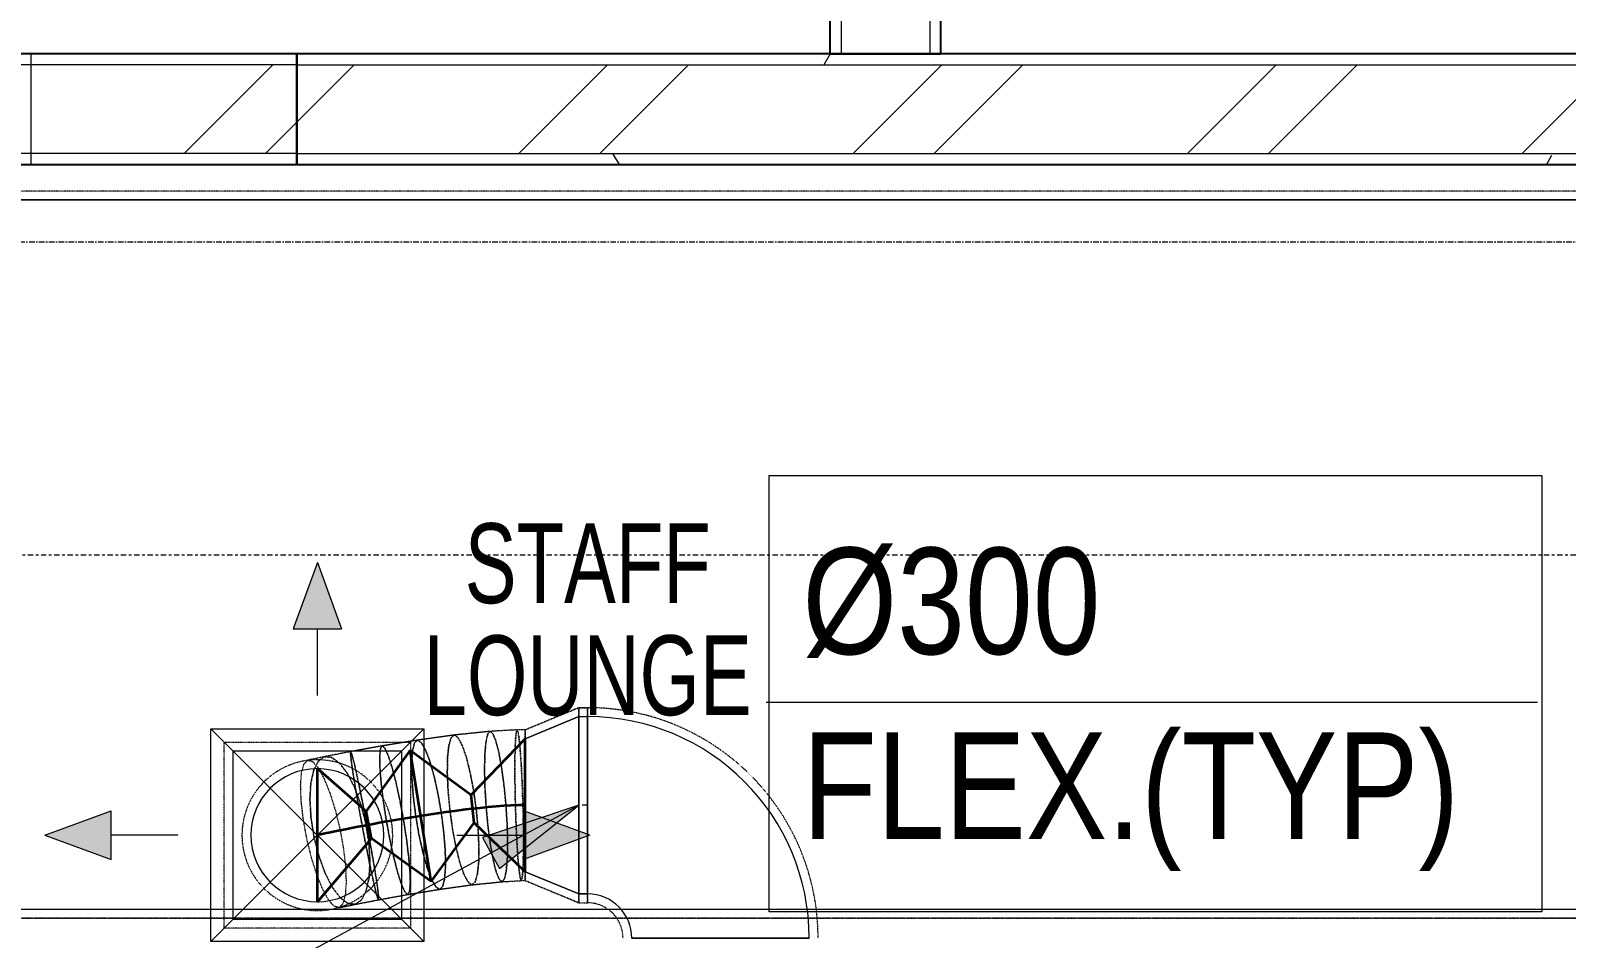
# Model space of a CAD drawing. Header units: inches. Extents: x -83664 to 20107, y -47222 to 19398.
# Drawn here: x -8350 to -4886, y -20335 to -18288 of the extents above; entities that cross this region are included whole.
import ezdxf

# ---------------------------------------------------------------- set-up
doc = ezdxf.new("R2010")
doc.units = ezdxf.units.IN
doc.header["$MEASUREMENT"] = 0
for name, pattern in [('Center', [29.999999, 12, -6, 6, -6]), ('Grid Line', [22.225, 12.7, -3.175, 3.175, -3.175]), ('Hidden 0_50', [1.0584, 0.5292, -0.5292])]:
    doc.linetypes.add(name, pattern=pattern)
for name, color, linetype, lineweight, true_color in [('A-DETL', 7, 'Continuous', 18, 0x00a600), ('FF ROOM TAG_dwg', 7, 'Continuous', 9, 0x767676), ('M-HVAC-DUCT', 7, 'Continuous', 9, 0xffe97f), ('M-HVAC-DUCT-PATT', 7, 'Continuous', 35, 0x007f00)]:
    doc.layers.add(name, color=color, linetype=linetype, lineweight=lineweight, true_color=true_color)
for name, color, linetype, lineweight in [('A-DETL-GENF', 7, 'Continuous', 9), ('A-WALL', 7, 'Continuous', 9), ('A-WALL-PATT', 7, 'Continuous', 25), ('G-ANNO-TEXT', 7, 'Continuous', 9), ('M-HVAC-CDFF', 7, 'Continuous', 9), ('M-HVAC-DUCT-CNTR', 7, 'Center', 9), ('M-HVAC-DUCT-IDEN', 7, 'Continuous', 18), ('ROOM TAG', 7, 'Continuous', 9), ('S-GRID', 7, 'Continuous', 9)]:
    doc.layers.add(name, color=color, linetype=linetype, lineweight=lineweight)
doc.styles.add('Arial Narrow_20', font='ARIALN.TTF', dxfattribs={"width": 0.85, "height": 4572})
doc.styles.add('Arial Narrow_21', font='ARIALN.TTF', dxfattribs={"height": 240})
pattern_1 = [(0, (0, 0), (1219.2, 304.8), [50.292, -864.108, 50.292, -864.108, -4876.8]), (0, (0, 0), (1219.2, 304.8), [-1828.8, 50.292, -1778.508, 50.292, -864.108, -2133.6]), (0, (0, 0), (1219.2, 304.8), [-4572, 50.292, -559.308, 50.292, -1473.708]), (120, (457.2, 152.4), (-873.56454, 903.45817), [50.292, -864.108, 50.292, -864.108, -4876.8]), (120, (457.2, 152.4), (-873.56454, 903.45817), [-1828.8, 50.292, -1778.508, 50.292, -864.108, -2133.6]), (120, (457.2, 152.4), (-873.56454, 903.45817), [-4572, 50.292, -559.308, 50.292, -1473.708]), (240, (609.6, 762), (-345.63546, -1208.25817), [50.292, -864.108, 50.292, -864.108, -4876.8]), (240, (609.6, 762), (-345.63546, -1208.25817), [-1828.8, 50.292, -1778.508, 50.292, -864.108, -2133.6]), (240, (609.6, 762), (-345.63546, -1208.25817), [-4572, 50.292, -559.308, 50.292, -1473.708])]
pattern_2 = [(45, (0, 0), (-377.1708, 377.1708), []), (45, (0, 571.5), (-377.1708, 377.1708), [])]

# ---------------------------------------------------------------- blocks, each defined once
blk = doc.blocks.new('GCE-AT-Supply Air Rectangular Diffuser - 380X380-7644746-FIRST FLOOR AC CONDITIONING LAYOUT - PART A')
at = {"layer": 'A-DETL-GENF', "true_color": 0xff7f00}
for points in [[(54.6, 465), (0, 615), (-54.6, 465)], [(-465, -54.6), (-465, 54.6), (-615, 0)], [(465, -54.6), (615, 0), (465, 54.6)], [(0, -615), (54.6, -465), (-54.6, -465)]]:
    blk.add_hatch(color=30, dxfattribs=at).paths.add_polyline_path(points)
at = {"layer": 'A-DETL-GENF', "color": 30, "true_color": 0xff7f00}
for p, q in [((0, 615), (-54.6, 465)), ((0, 615), (54.6, 465)), ((-54.6, 465), (54.6, 465)), ((0, 315), (0, 465)), ((-240, -240), (240, 240)), ((-240, 240), (240, -240)), ((-240, -240), (-240, 240)), ((-240, 240), (240, 240)), ((240, 240), (240, -240)), ((-615, 0), (-465, 54.6)), ((-465, -54.6), (-465, 54.6)), ((465, 54.6), (465, -54.6)), ((615, 0), (465, 54.6)), ((-615, 0), (-465, -54.6)), ((315, 0), (465, 0)), ((-315, 0), (-465, 0)), ((615, 0), (465, -54.6)), ((240, -240), (-240, -240)), ((0, -315), (0, -465)), ((54.6, -465), (-54.6, -465)), ((0, -615), (-54.6, -465)), ((0, -615), (54.6, -465))]:
    blk.add_line(p, q, dxfattribs=at)
blk = doc.blocks.new('M_Rectangular Elbow - Radius - 0_75 W-7235573-FIRST FLOOR AC CONDITIONING LAYOUT - PART A')
at = {"layer": 'M-HVAC-DUCT', "color": 30, "true_color": 0xff7f00}
for p, q in [((-200, 300), (200, 300)), ((200, 300), (-200, 300)), ((-300, 200), (-300, -200)), ((-300, -200), (-300, 200))]:
    blk.add_line(p, q, dxfattribs=at)
for radius in [100, 100, 500, 500]:
    blk.add_arc((-300, 300), radius, 270, 0, dxfattribs=at)
blk = doc.blocks.new('M_Rectangular to Round Transition - Angle - 45 Degree-8295902-FIRST FLOOR AC CONDITIONING LAYOUT - PART A')
at = {"layer": 'M-HVAC-DUCT', "color": 30, "true_color": 0xff7f00}
for p, q in [((0, 200), (120.7, 150)), ((120.7, 150), (0, 200)), ((0, 200), (0, -200)), ((0, -200), (0, 200)), ((120.7, 0), (120.7, 150)), ((120.7, 0), (120.7, 150)), ((120.7, -150), (120.7, 0)), ((120.7, -150), (120.7, 0)), ((0, -200), (120.7, -150)), ((120.7, -150), (0, -200))]:
    blk.add_line(p, q, dxfattribs=at)
blk = doc.blocks.new('M_Rectangular to Round Transition - Angle - 45 Degree-7692457-FIRST FLOOR AC CONDITIONING LAYOUT - PART A')
at = {"layer": 'M-HVAC-DUCT', "color": 30, "true_color": 0xff7f00}
for p, q in [((143223, 76655.2), (143223, 77035.2)), ((143223, 77035.2), (143603, 77035.2)), ((143603, 77035.2), (143603, 76655.2)), ((143603, 76655.2), (143223, 76655.2))]:
    blk.add_line(p, q, dxfattribs=at)
for start, end in [(90, 180), (0, 90), (180, 270), (270, 0)]:
    blk.add_arc((143413, 76845.2), 150, start, end, dxfattribs=at)
blk = doc.blocks.new('TEMW-SMBZ-HO-BM-HVAC-00002_rvt-1-FIRST FLOOR AC CONDITIONING LAYOUT - PART A')
at = {"layer": 'M-HVAC-DUCT', "color": 30, "linetype": 'Hidden 0_50', "true_color": 0xff7f00}
for p, q in [((156096, 79722.7), (136649.7, 79722.7)), ((156096, 79722.7), (136649.7, 79722.7)), ((144342.5, 78557.7), (144221.8, 78507.7)), ((144221.8, 78507.7), (144342.5, 78557.7)), ((144342.5, 78557.7), (144342.5, 78117.7)), ((144342.5, 78117.7), (144342.5, 78557.7)), ((144362.5, 78557.7), (144342.5, 78557.7)), ((144342.5, 78557.7), (144362.5, 78557.7)), ((144342.5, 78557.7), (144342.5, 78117.7)), ((144342.5, 78117.7), (144342.5, 78557.7)), ((144362.5, 78557.7), (144362.5, 78117.7)), ((144362.5, 78117.7), (144362.5, 78557.7)), ((144362.5, 78557.7), (144362.5, 78117.7)), ((144362.5, 78117.7), (144362.5, 78557.7)), ((144061.3, 78495.9), (143978.6, 78484.4)), ((144061.8, 78496), (143979, 78484.5)), ((144142.7, 78504.3), (144061.5, 78495.9)), ((144142.9, 78504.3), (144061.8, 78496)), ((144203.5, 78507.7), (144142.9, 78504.3)), ((144203.6, 78507.7), (144142.9, 78504.3)), ((144221.8, 78507.7), (144203.6, 78507.7)), ((144221.8, 78507.7), (144203.6, 78507.7)), ((144221.8, 78167.7), (144221.8, 78507.7)), ((144221.8, 78167.7), (144221.8, 78507.7)), ((144221.8, 78507.7), (144221.8, 78337.7)), ((144221.8, 78507.7), (144221.8, 78337.7)), ((143543, 78480.2), (143963, 78480.2)), ((143543, 78060.2), (143543, 78480.2)), ((143828.1, 78458.6), (143769.6, 78447.2)), ((143828.2, 78458.6), (143770.8, 78447.5)), ((143899.6, 78471.5), (143828.1, 78458.6)), ((143899.2, 78471.5), (143828.2, 78458.6)), ((143978.5, 78484.4), (143899.2, 78471.5)), ((143979, 78484.5), (143899.6, 78471.5)), ((143963, 78480.2), (143963, 78060.2)), ((143769.6, 78447.2), (143731.3, 78439.3)), ((143770.6, 78447.4), (143731.9, 78439.5)), ((144221.8, 78337.7), (144221.8, 78167.7)), ((144221.8, 78337.7), (144221.8, 78167.7)), ((143956.5, 78136.3), (144028.8, 78148.2)), ((143956.9, 78136.4), (144029.4, 78148.2)), ((144028.8, 78148.2), (144101.8, 78158.3)), ((144029.3, 78148.2), (144102.3, 78158.3)), ((144101.8, 78158.3), (144169.5, 78165.2)), ((144102.1, 78158.3), (144169.7, 78165.3)), ((144169.5, 78165.2), (144213, 78167.7)), ((144169.6, 78165.2), (144213, 78167.7)), ((144213, 78167.7), (144221.8, 78167.7)), ((144213, 78167.7), (144221.8, 78167.7)), ((144342.5, 78117.7), (144221.8, 78167.7)), ((144221.8, 78167.7), (144342.5, 78117.7)), ((143801.3, 78106.6), (143837.4, 78114)), ((143802, 78106.8), (143838.4, 78114.3)), ((143837.1, 78114), (143891, 78124.4)), ((143838.4, 78114.3), (143891.1, 78124.5)), ((143890.9, 78124.4), (143956.9, 78136.4)), ((143891.1, 78124.5), (143956.5, 78136.3)), ((144342.5, 78117.7), (144362.5, 78117.7)), ((144342.5, 78117.7), (144362.5, 78117.7)), ((136649.7, 78082.7), (156096, 78082.7)), ((156096, 78082.7), (136649.7, 78082.7)), ((143963, 78060.2), (143543, 78060.2))]:
    blk.add_line(p, q, dxfattribs=at)
at = {"layer": 'M-HVAC-DUCT', "color": 30, "true_color": 0xff7f00}
for p, q in [((136649.7, 79702.7), (156096, 79702.7)), ((156096, 79702.7), (136649.7, 79702.7)), ((144342.5, 78137.7), (144342.5, 78537.7)), ((144342.5, 78537.7), (144342.5, 78137.7)), ((144342.5, 78537.7), (144362.5, 78537.7)), ((144342.5, 78537.7), (144362.5, 78537.7)), ((144362.5, 78137.7), (144362.5, 78537.7)), ((144362.5, 78537.7), (144362.5, 78137.7)), ((144362.5, 78137.7), (144342.5, 78137.7)), ((144342.5, 78137.7), (144362.5, 78137.7)), ((156096, 78102.7), (136649.7, 78102.7)), ((156096, 78102.7), (136649.7, 78102.7))]:
    blk.add_line(p, q, dxfattribs=at)
at = {"layer": 'M-HVAC-DUCT', "color": 30, "linetype": 'Hidden 0_50', "true_color": 0xff7f00, "flags": 128}
for points in [[(144061.8, 78496), (144054.8, 78489.8), (144049.6, 78472.6), (144046.7, 78445.4), (144046.1, 78410.2), (144048, 78369.4), (144052.2, 78325.6), (144058.3, 78282), (144066.1, 78241.4), (144075, 78206.7), (144084.3, 78180.2), (144093.5, 78163.7), (144101.8, 78158.3)], [(144101.8, 78158.3), (144093.5, 78163.7), (144084.3, 78180.2), (144075, 78206.7), (144066.1, 78241.4), (144058.3, 78282), (144052.2, 78325.6), (144048, 78369.4), (144046.1, 78410.2), (144046.7, 78445.4), (144049.6, 78472.6), (144054.8, 78489.8), (144061.8, 78496)], [(144101.8, 78158.3), (144108.8, 78164.4), (144114, 78181.7), (144116.9, 78208.8), (144117.5, 78244), (144115.6, 78284.9), (144111.4, 78328.6), (144105.2, 78372.3), (144097.4, 78412.9), (144088.6, 78447.6), (144079.3, 78474.1), (144070.1, 78490.6), (144061.8, 78496)], [(144061.8, 78496), (144070.1, 78490.6), (144079.3, 78474.1), (144088.6, 78447.6), (144097.4, 78412.9), (144105.2, 78372.3), (144111.4, 78328.6), (144115.6, 78284.9), (144117.5, 78244), (144116.9, 78208.8), (144114, 78181.7), (144108.8, 78164.4), (144101.8, 78158.3)], [(144142.9, 78504.3), (144137.6, 78498.3), (144133.5, 78481.2), (144131, 78454.1), (144130.1, 78418.9), (144131.1, 78377.9), (144133.8, 78334), (144138, 78290.1), (144143.4, 78249.3), (144149.7, 78214.3), (144156.5, 78187.6), (144163.2, 78170.8), (144169.5, 78165.2)], [(144169.5, 78165.2), (144163.2, 78170.8), (144156.5, 78187.6), (144149.7, 78214.3), (144143.4, 78249.3), (144138, 78290.1), (144133.8, 78334), (144131.1, 78377.9), (144130.1, 78418.9), (144131, 78454.1), (144133.5, 78481.2), (144137.6, 78498.3), (144142.9, 78504.3)], [(144169.5, 78165.2), (144174.9, 78171.2), (144178.9, 78188.3), (144181.5, 78215.4), (144182.3, 78250.7), (144181.3, 78291.6), (144178.6, 78335.5), (144174.4, 78379.4), (144169, 78420.2), (144162.7, 78455.2), (144155.9, 78482), (144149.2, 78498.7), (144142.9, 78504.3)], [(144142.9, 78504.3), (144149.2, 78498.7), (144155.9, 78482), (144162.7, 78455.2), (144169, 78420.2), (144174.4, 78379.4), (144178.6, 78335.5), (144181.3, 78291.6), (144182.3, 78250.7), (144181.5, 78215.4), (144178.9, 78188.3), (144174.9, 78171.2), (144169.5, 78165.2)], [(144203.6, 78507.7), (144201.5, 78501.9), (144199.9, 78484.9), (144198.9, 78457.9), (144198.6, 78422.7), (144198.9, 78381.7), (144199.8, 78337.7), (144201.3, 78293.7), (144203.3, 78252.7), (144205.6, 78217.5), (144208.1, 78190.4), (144210.6, 78173.5), (144213, 78167.7)], [(144213, 78167.7), (144210.6, 78173.5), (144208.1, 78190.4), (144205.6, 78217.5), (144203.3, 78252.7), (144201.3, 78293.7), (144199.8, 78337.7), (144198.9, 78381.7), (144198.6, 78422.7), (144198.9, 78457.9), (144199.9, 78484.9), (144201.5, 78501.9), (144203.6, 78507.7)], [(144213, 78167.7), (144215, 78173.5), (144216.6, 78190.4), (144217.6, 78217.5), (144218, 78252.7), (144217.7, 78293.7), (144216.8, 78337.7), (144215.3, 78381.7), (144213.3, 78422.7), (144211, 78457.9), (144208.4, 78484.9), (144205.9, 78501.9), (144203.6, 78507.7)], [(144203.6, 78507.7), (144205.9, 78501.9), (144208.4, 78484.9), (144211, 78457.9), (144213.3, 78422.7), (144215.3, 78381.7), (144216.8, 78337.7), (144217.7, 78293.7), (144218, 78252.7), (144217.6, 78217.5), (144216.6, 78190.4), (144215, 78173.5), (144213, 78167.7)], [(143891.1, 78124.5), (143888.8, 78129), (143884.5, 78144.6), (143878.6, 78170.2), (143871.3, 78204.1), (143863.3, 78244), (143855, 78287), (143847, 78330.4), (143839.9, 78371.2), (143834.1, 78406.5), (143830, 78433.9), (143828, 78451.7), (143828.1, 78458.6)], [(143828.1, 78458.6), (143828, 78451.7), (143830, 78433.9), (143834.1, 78406.5), (143839.9, 78371.2), (143847, 78330.4), (143855, 78287), (143863.3, 78244), (143871.3, 78204.1), (143878.6, 78170.2), (143884.5, 78144.6), (143888.8, 78129), (143891.1, 78124.5)], [(143828.1, 78458.6), (143830.4, 78454), (143834.7, 78438.4), (143840.6, 78412.8), (143847.9, 78378.9), (143855.9, 78339.1), (143864.2, 78296), (143872.2, 78252.6), (143879.3, 78211.9), (143885.1, 78176.6), (143889.1, 78149.1), (143891.2, 78131.4), (143891.1, 78124.5)], [(143891.1, 78124.5), (143891.2, 78131.4), (143889.1, 78149.1), (143885.1, 78176.6), (143879.3, 78211.9), (143872.2, 78252.6), (143864.2, 78296), (143855.9, 78339.1), (143847.9, 78378.9), (143840.6, 78412.8), (143834.7, 78438.4), (143830.4, 78454), (143828.1, 78458.6)], [(143899.6, 78471.5), (143895.5, 78465.8), (143893.7, 78449.1), (143894.1, 78422.5), (143896.9, 78387.8), (143901.8, 78347.4), (143908.5, 78304), (143916.6, 78260.7), (143925.4, 78220.2), (143934.4, 78185.5), (143942.9, 78158.9), (143950.5, 78142.1), (143956.5, 78136.3)], [(143956.5, 78136.3), (143950.5, 78142.1), (143942.9, 78158.9), (143934.4, 78185.5), (143925.4, 78220.2), (143916.6, 78260.7), (143908.5, 78304), (143901.8, 78347.4), (143896.9, 78387.8), (143894.1, 78422.5), (143893.7, 78449.1), (143895.5, 78465.8), (143899.6, 78471.5)], [(143956.5, 78136.3), (143960.6, 78142), (143962.5, 78158.7), (143962, 78185.3), (143959.2, 78220), (143954.3, 78260.4), (143947.6, 78303.8), (143939.5, 78347.2), (143930.7, 78387.6), (143921.7, 78422.3), (143913.2, 78449), (143905.6, 78465.7), (143899.6, 78471.5)], [(143899.6, 78471.5), (143905.6, 78465.7), (143913.2, 78449), (143921.7, 78422.3), (143930.7, 78387.6), (143939.5, 78347.2), (143947.6, 78303.8), (143954.3, 78260.4), (143959.2, 78220), (143962, 78185.3), (143962.5, 78158.7), (143960.6, 78142), (143956.5, 78136.3)], [(143979, 78484.5), (143972.3, 78478.4), (143967.8, 78461.2), (143965.7, 78434.2), (143966.3, 78399.1), (143969.4, 78358.4), (143974.8, 78314.9), (143982.2, 78271.4), (143991.2, 78231), (144000.9, 78196.4), (144010.9, 78170), (144020.4, 78153.5), (144028.8, 78148.2)], [(144028.8, 78148.2), (144020.4, 78153.5), (144010.9, 78170), (144000.9, 78196.4), (143991.2, 78231), (143982.2, 78271.4), (143974.8, 78314.9), (143969.4, 78358.4), (143966.3, 78399.1), (143965.7, 78434.2), (143967.8, 78461.2), (143972.3, 78478.4), (143979, 78484.5)], [(144028.8, 78148.2), (144035.5, 78154.3), (144040, 78171.4), (144042.1, 78198.4), (144041.6, 78233.5), (144038.5, 78274.2), (144033, 78317.8), (144025.6, 78361.2), (144016.7, 78401.6), (144006.9, 78436.2), (143996.9, 78462.7), (143987.4, 78479.1), (143979, 78484.5)], [(143979, 78484.5), (143987.4, 78479.1), (143996.9, 78462.7), (144006.9, 78436.2), (144016.7, 78401.6), (144025.6, 78361.2), (144033, 78317.8), (144038.5, 78274.2), (144041.6, 78233.5), (144042.1, 78198.4), (144040, 78171.4), (144035.5, 78154.3), (144028.8, 78148.2)], [(143802, 78106.8), (143791.1, 78109.7), (143778.6, 78123.8), (143765.2, 78148), (143752, 78180.7), (143739.7, 78219.8), (143729.3, 78262.4), (143721.4, 78305.8), (143716.6, 78347), (143715.3, 78383.1), (143717.4, 78411.7), (143722.8, 78430.9), (143731.3, 78439.3)], [(143731.3, 78439.3), (143742.2, 78436.4), (143754.7, 78422.4), (143768, 78398.2), (143781.3, 78365.4), (143793.5, 78326.4), (143804, 78283.7), (143811.8, 78240.3), (143816.6, 78199.1), (143818, 78163), (143815.9, 78134.4), (143810.4, 78115.2), (143802, 78106.8)], [(143838.4, 78114.3), (143822.1, 78116.1), (143804.6, 78129.1), (143787, 78152.4), (143770.6, 78184.5), (143756.5, 78223.2), (143745.6, 78265.8), (143738.7, 78309.4), (143736.2, 78351), (143738.4, 78387.9), (143745, 78417.4), (143755.7, 78437.6), (143769.6, 78447.2)], [(143769.6, 78447.2), (143755.7, 78437.6), (143745, 78417.4), (143738.4, 78387.9), (143736.2, 78351), (143738.7, 78309.4), (143745.6, 78265.8), (143756.5, 78223.2), (143770.6, 78184.5), (143787, 78152.4), (143804.6, 78129.1), (143822.1, 78116.1), (143838.4, 78114.3)], [(143769.6, 78447.2), (143785.9, 78445.4), (143803.4, 78432.3), (143821, 78409), (143837.4, 78376.9), (143851.5, 78338.2), (143862.4, 78295.7), (143869.3, 78252.1), (143871.7, 78210.4), (143869.6, 78173.6), (143863, 78144), (143852.3, 78123.8), (143838.4, 78114.3)], [(143838.4, 78114.3), (143852.3, 78123.8), (143863, 78144), (143869.6, 78173.6), (143871.7, 78210.4), (143869.3, 78252.1), (143862.4, 78295.7), (143851.5, 78338.2), (143837.4, 78376.9), (143821, 78409), (143803.4, 78432.3), (143785.9, 78445.4), (143769.6, 78447.2)]]:
    blk.add_lwpolyline(points, dxfattribs=at)
at = {"layer": 'M-HVAC-DUCT', "color": 30, "linetype": 'Hidden 0_50', "true_color": 0xff7f00}
for centre, radius, start, end in [((144362.5, 78037.7), 520, 0, 90), ((144362.5, 78037.7), 520, 0, 90), ((143753, 78270.2), 170, 90, 180), ((143753, 78270.2), 170, 0, 90), ((143753, 78270.2), 170, 180, 270), ((143753, 78270.2), 170, 270, 0), ((144362.5, 78037.7), 80, 0, 90), ((144362.5, 78037.7), 80, 0, 90)]:
    blk.add_arc(centre, radius, start, end, dxfattribs=at)
at = {"layer": 'M-HVAC-DUCT-CNTR', "color": 30, "true_color": 0xff7f00}
for p, q in [((136649.7, 78902.7), (156096, 78902.7)), ((144362.5, 78337.7), (144342.5, 78337.7))]:
    blk.add_line(p, q, dxfattribs=at)
at = {"layer": 'M-HVAC-DUCT-CNTR', "color": 30, "linetype": 'Continuous', "lineweight": 35, "true_color": 0xff7f00}
blk.add_open_spline([(144221.8, 78337.7), (144063.6, 78337.7), (143753, 78270.2), (143753, 78270.2)], degree=3, dxfattribs=at)
at = {"layer": 'M-HVAC-DUCT-PATT', "color": 30, "true_color": 0xff7f00}
for p, q in [((143962.7, 78461.7), (143863.5, 78324.2)), ((144009.5, 78165.4), (143962.7, 78461.7)), ((144009.5, 78165.4), (143962.7, 78461.7)), ((143962.7, 78461.7), (144100, 78360.9)), ((144221.8, 78487.7), (144100, 78360.9)), ((144221.8, 78187.7), (144221.8, 78487.7)), ((144221.8, 78187.7), (144221.8, 78487.7)), ((143753, 78120.2), (143753, 78420.2)), ((143753, 78420.2), (143863.5, 78324.2)), ((144107.1, 78298.4), (144100, 78360.9)), ((143875, 78262.4), (143863.5, 78324.2)), ((144009.5, 78165.4), (144107.1, 78298.4)), ((144221.8, 78187.7), (144107.1, 78298.4)), ((143753, 78120.2), (143875, 78262.4)), ((144009.5, 78165.4), (143875, 78262.4))]:
    blk.add_line(p, q, dxfattribs=at)
at = {"layer": 'M-HVAC-CDFF', "color": 6, "linetype": 'Hidden 0_50', "lineweight": 9, "true_color": 0xff00ff}
blk.add_blockref('GCE-AT-Supply Air Rectangular Diffuser - 380X380-7644746-FIRST FLOOR AC CONDITIONING LAYOUT - PART A', (143753, 78270.2), dxfattribs=at)
at = {"layer": 'M-HVAC-DUCT', "color": 6, "linetype": 'Hidden 0_50', "lineweight": 9, "true_color": 0xff00ff}
for name, p, rotation in [('M_Rectangular to Round Transition - Angle - 45 Degree-8295902-FIRST FLOOR AC CONDITIONING LAYOUT - PART A', (144342.5, 78337.7), 180), ('M_Rectangular Elbow - Radius - 0_75 W-7235573-FIRST FLOOR AC CONDITIONING LAYOUT - PART A', (144662.5, 78337.7), 90)]:
    blk.add_blockref(name, p, dxfattribs=dict(at, rotation=rotation))
blk.add_blockref('M_Rectangular to Round Transition - Angle - 45 Degree-7692457-FIRST FLOOR AC CONDITIONING LAYOUT - PART A', (340, 1425), dxfattribs=at)
blk = doc.blocks.new('TEMW-SMBZ-HO-BM-HVAC-00002_rvt-2-FIRST FLOOR AC CONDITIONING LAYOUT - PART A')
at = {"layer": 'M-HVAC-DUCT', "color": 30, "linetype": 'Hidden 0_50', "true_color": 0xff7f00}
for p, q in [((156096, 79722.7), (136649.7, 79722.7)), ((156096, 79722.7), (136649.7, 79722.7)), ((144342.5, 78557.7), (144221.8, 78507.7)), ((144221.8, 78507.7), (144342.5, 78557.7)), ((144342.5, 78557.7), (144342.5, 78117.7)), ((144342.5, 78117.7), (144342.5, 78557.7)), ((144362.5, 78557.7), (144342.5, 78557.7)), ((144342.5, 78557.7), (144362.5, 78557.7)), ((144342.5, 78557.7), (144342.5, 78117.7)), ((144342.5, 78117.7), (144342.5, 78557.7)), ((144362.5, 78557.7), (144362.5, 78117.7)), ((144362.5, 78117.7), (144362.5, 78557.7)), ((144362.5, 78557.7), (144362.5, 78117.7)), ((144362.5, 78117.7), (144362.5, 78557.7)), ((144061.3, 78495.9), (143978.6, 78484.4)), ((144061.8, 78496), (143979, 78484.5)), ((144142.7, 78504.3), (144061.5, 78495.9)), ((144142.9, 78504.3), (144061.8, 78496)), ((144203.5, 78507.7), (144142.9, 78504.3)), ((144203.6, 78507.7), (144142.9, 78504.3)), ((144221.8, 78507.7), (144203.6, 78507.7)), ((144221.8, 78507.7), (144203.6, 78507.7)), ((144221.8, 78167.7), (144221.8, 78507.7)), ((144221.8, 78167.7), (144221.8, 78507.7)), ((144221.8, 78507.7), (144221.8, 78337.7)), ((144221.8, 78507.7), (144221.8, 78337.7)), ((143543, 78480.2), (143963, 78480.2)), ((143543, 78060.2), (143543, 78480.2)), ((143828.1, 78458.6), (143769.6, 78447.2)), ((143828.2, 78458.6), (143770.8, 78447.5)), ((143899.6, 78471.5), (143828.1, 78458.6)), ((143899.2, 78471.5), (143828.2, 78458.6)), ((143978.5, 78484.4), (143899.2, 78471.5)), ((143979, 78484.5), (143899.6, 78471.5)), ((143963, 78480.2), (143963, 78060.2)), ((143769.6, 78447.2), (143731.3, 78439.3)), ((143770.6, 78447.4), (143731.9, 78439.5)), ((144221.8, 78337.7), (144221.8, 78167.7)), ((144221.8, 78337.7), (144221.8, 78167.7)), ((143956.5, 78136.3), (144028.8, 78148.2)), ((143956.9, 78136.4), (144029.4, 78148.2)), ((144028.8, 78148.2), (144101.8, 78158.3)), ((144029.3, 78148.2), (144102.3, 78158.3)), ((144101.8, 78158.3), (144169.5, 78165.2)), ((144102.1, 78158.3), (144169.7, 78165.3)), ((144169.5, 78165.2), (144213, 78167.7)), ((144169.6, 78165.2), (144213, 78167.7)), ((144213, 78167.7), (144221.8, 78167.7)), ((144213, 78167.7), (144221.8, 78167.7)), ((144342.5, 78117.7), (144221.8, 78167.7)), ((144221.8, 78167.7), (144342.5, 78117.7)), ((143801.3, 78106.6), (143837.4, 78114)), ((143802, 78106.8), (143838.4, 78114.3)), ((143837.1, 78114), (143891, 78124.4)), ((143838.4, 78114.3), (143891.1, 78124.5)), ((143890.9, 78124.4), (143956.9, 78136.4)), ((143891.1, 78124.5), (143956.5, 78136.3)), ((144342.5, 78117.7), (144362.5, 78117.7)), ((144342.5, 78117.7), (144362.5, 78117.7)), ((136649.7, 78082.7), (156096, 78082.7)), ((156096, 78082.7), (136649.7, 78082.7)), ((143963, 78060.2), (143543, 78060.2))]:
    blk.add_line(p, q, dxfattribs=at)
at = {"layer": 'M-HVAC-DUCT', "color": 30, "true_color": 0xff7f00}
for p, q in [((136649.7, 79702.7), (156096, 79702.7)), ((156096, 79702.7), (136649.7, 79702.7)), ((144342.5, 78137.7), (144342.5, 78537.7)), ((144342.5, 78537.7), (144342.5, 78137.7)), ((144342.5, 78537.7), (144362.5, 78537.7)), ((144342.5, 78537.7), (144362.5, 78537.7)), ((144362.5, 78137.7), (144362.5, 78537.7)), ((144362.5, 78537.7), (144362.5, 78137.7)), ((144362.5, 78137.7), (144342.5, 78137.7)), ((144342.5, 78137.7), (144362.5, 78137.7)), ((156096, 78102.7), (136649.7, 78102.7)), ((156096, 78102.7), (136649.7, 78102.7))]:
    blk.add_line(p, q, dxfattribs=at)
at = {"layer": 'M-HVAC-DUCT', "color": 30, "linetype": 'Hidden 0_50', "true_color": 0xff7f00, "flags": 128}
for points in [[(144061.8, 78496), (144054.8, 78489.8), (144049.6, 78472.6), (144046.7, 78445.4), (144046.1, 78410.2), (144048, 78369.4), (144052.2, 78325.6), (144058.3, 78282), (144066.1, 78241.4), (144075, 78206.7), (144084.3, 78180.2), (144093.5, 78163.7), (144101.8, 78158.3)], [(144101.8, 78158.3), (144093.5, 78163.7), (144084.3, 78180.2), (144075, 78206.7), (144066.1, 78241.4), (144058.3, 78282), (144052.2, 78325.6), (144048, 78369.4), (144046.1, 78410.2), (144046.7, 78445.4), (144049.6, 78472.6), (144054.8, 78489.8), (144061.8, 78496)], [(144101.8, 78158.3), (144108.8, 78164.4), (144114, 78181.7), (144116.9, 78208.8), (144117.5, 78244), (144115.6, 78284.9), (144111.4, 78328.6), (144105.2, 78372.3), (144097.4, 78412.9), (144088.6, 78447.6), (144079.3, 78474.1), (144070.1, 78490.6), (144061.8, 78496)], [(144061.8, 78496), (144070.1, 78490.6), (144079.3, 78474.1), (144088.6, 78447.6), (144097.4, 78412.9), (144105.2, 78372.3), (144111.4, 78328.6), (144115.6, 78284.9), (144117.5, 78244), (144116.9, 78208.8), (144114, 78181.7), (144108.8, 78164.4), (144101.8, 78158.3)], [(144142.9, 78504.3), (144137.6, 78498.3), (144133.5, 78481.2), (144131, 78454.1), (144130.1, 78418.9), (144131.1, 78377.9), (144133.8, 78334), (144138, 78290.1), (144143.4, 78249.3), (144149.7, 78214.3), (144156.5, 78187.6), (144163.2, 78170.8), (144169.5, 78165.2)], [(144169.5, 78165.2), (144163.2, 78170.8), (144156.5, 78187.6), (144149.7, 78214.3), (144143.4, 78249.3), (144138, 78290.1), (144133.8, 78334), (144131.1, 78377.9), (144130.1, 78418.9), (144131, 78454.1), (144133.5, 78481.2), (144137.6, 78498.3), (144142.9, 78504.3)], [(144169.5, 78165.2), (144174.9, 78171.2), (144178.9, 78188.3), (144181.5, 78215.4), (144182.3, 78250.7), (144181.3, 78291.6), (144178.6, 78335.5), (144174.4, 78379.4), (144169, 78420.2), (144162.7, 78455.2), (144155.9, 78482), (144149.2, 78498.7), (144142.9, 78504.3)], [(144142.9, 78504.3), (144149.2, 78498.7), (144155.9, 78482), (144162.7, 78455.2), (144169, 78420.2), (144174.4, 78379.4), (144178.6, 78335.5), (144181.3, 78291.6), (144182.3, 78250.7), (144181.5, 78215.4), (144178.9, 78188.3), (144174.9, 78171.2), (144169.5, 78165.2)], [(144203.6, 78507.7), (144201.5, 78501.9), (144199.9, 78484.9), (144198.9, 78457.9), (144198.6, 78422.7), (144198.9, 78381.7), (144199.8, 78337.7), (144201.3, 78293.7), (144203.3, 78252.7), (144205.6, 78217.5), (144208.1, 78190.4), (144210.6, 78173.5), (144213, 78167.7)], [(144213, 78167.7), (144210.6, 78173.5), (144208.1, 78190.4), (144205.6, 78217.5), (144203.3, 78252.7), (144201.3, 78293.7), (144199.8, 78337.7), (144198.9, 78381.7), (144198.6, 78422.7), (144198.9, 78457.9), (144199.9, 78484.9), (144201.5, 78501.9), (144203.6, 78507.7)], [(144213, 78167.7), (144215, 78173.5), (144216.6, 78190.4), (144217.6, 78217.5), (144218, 78252.7), (144217.7, 78293.7), (144216.8, 78337.7), (144215.3, 78381.7), (144213.3, 78422.7), (144211, 78457.9), (144208.4, 78484.9), (144205.9, 78501.9), (144203.6, 78507.7)], [(144203.6, 78507.7), (144205.9, 78501.9), (144208.4, 78484.9), (144211, 78457.9), (144213.3, 78422.7), (144215.3, 78381.7), (144216.8, 78337.7), (144217.7, 78293.7), (144218, 78252.7), (144217.6, 78217.5), (144216.6, 78190.4), (144215, 78173.5), (144213, 78167.7)], [(143891.1, 78124.5), (143888.8, 78129), (143884.5, 78144.6), (143878.6, 78170.2), (143871.3, 78204.1), (143863.3, 78244), (143855, 78287), (143847, 78330.4), (143839.9, 78371.2), (143834.1, 78406.5), (143830, 78433.9), (143828, 78451.7), (143828.1, 78458.6)], [(143828.1, 78458.6), (143828, 78451.7), (143830, 78433.9), (143834.1, 78406.5), (143839.9, 78371.2), (143847, 78330.4), (143855, 78287), (143863.3, 78244), (143871.3, 78204.1), (143878.6, 78170.2), (143884.5, 78144.6), (143888.8, 78129), (143891.1, 78124.5)], [(143828.1, 78458.6), (143830.4, 78454), (143834.7, 78438.4), (143840.6, 78412.8), (143847.9, 78378.9), (143855.9, 78339.1), (143864.2, 78296), (143872.2, 78252.6), (143879.3, 78211.9), (143885.1, 78176.6), (143889.1, 78149.1), (143891.2, 78131.4), (143891.1, 78124.5)], [(143891.1, 78124.5), (143891.2, 78131.4), (143889.1, 78149.1), (143885.1, 78176.6), (143879.3, 78211.9), (143872.2, 78252.6), (143864.2, 78296), (143855.9, 78339.1), (143847.9, 78378.9), (143840.6, 78412.8), (143834.7, 78438.4), (143830.4, 78454), (143828.1, 78458.6)], [(143899.6, 78471.5), (143895.5, 78465.8), (143893.7, 78449.1), (143894.1, 78422.5), (143896.9, 78387.8), (143901.8, 78347.4), (143908.5, 78304), (143916.6, 78260.7), (143925.4, 78220.2), (143934.4, 78185.5), (143942.9, 78158.9), (143950.5, 78142.1), (143956.5, 78136.3)], [(143956.5, 78136.3), (143950.5, 78142.1), (143942.9, 78158.9), (143934.4, 78185.5), (143925.4, 78220.2), (143916.6, 78260.7), (143908.5, 78304), (143901.8, 78347.4), (143896.9, 78387.8), (143894.1, 78422.5), (143893.7, 78449.1), (143895.5, 78465.8), (143899.6, 78471.5)], [(143956.5, 78136.3), (143960.6, 78142), (143962.5, 78158.7), (143962, 78185.3), (143959.2, 78220), (143954.3, 78260.4), (143947.6, 78303.8), (143939.5, 78347.2), (143930.7, 78387.6), (143921.7, 78422.3), (143913.2, 78449), (143905.6, 78465.7), (143899.6, 78471.5)], [(143899.6, 78471.5), (143905.6, 78465.7), (143913.2, 78449), (143921.7, 78422.3), (143930.7, 78387.6), (143939.5, 78347.2), (143947.6, 78303.8), (143954.3, 78260.4), (143959.2, 78220), (143962, 78185.3), (143962.5, 78158.7), (143960.6, 78142), (143956.5, 78136.3)], [(143979, 78484.5), (143972.3, 78478.4), (143967.8, 78461.2), (143965.7, 78434.2), (143966.3, 78399.1), (143969.4, 78358.4), (143974.8, 78314.9), (143982.2, 78271.4), (143991.2, 78231), (144000.9, 78196.4), (144010.9, 78170), (144020.4, 78153.5), (144028.8, 78148.2)], [(144028.8, 78148.2), (144020.4, 78153.5), (144010.9, 78170), (144000.9, 78196.4), (143991.2, 78231), (143982.2, 78271.4), (143974.8, 78314.9), (143969.4, 78358.4), (143966.3, 78399.1), (143965.7, 78434.2), (143967.8, 78461.2), (143972.3, 78478.4), (143979, 78484.5)], [(144028.8, 78148.2), (144035.5, 78154.3), (144040, 78171.4), (144042.1, 78198.4), (144041.6, 78233.5), (144038.5, 78274.2), (144033, 78317.8), (144025.6, 78361.2), (144016.7, 78401.6), (144006.9, 78436.2), (143996.9, 78462.7), (143987.4, 78479.1), (143979, 78484.5)], [(143979, 78484.5), (143987.4, 78479.1), (143996.9, 78462.7), (144006.9, 78436.2), (144016.7, 78401.6), (144025.6, 78361.2), (144033, 78317.8), (144038.5, 78274.2), (144041.6, 78233.5), (144042.1, 78198.4), (144040, 78171.4), (144035.5, 78154.3), (144028.8, 78148.2)], [(143802, 78106.8), (143791.1, 78109.7), (143778.6, 78123.8), (143765.2, 78148), (143752, 78180.7), (143739.7, 78219.8), (143729.3, 78262.4), (143721.4, 78305.8), (143716.6, 78347), (143715.3, 78383.1), (143717.4, 78411.7), (143722.8, 78430.9), (143731.3, 78439.3)], [(143731.3, 78439.3), (143742.2, 78436.4), (143754.7, 78422.4), (143768, 78398.2), (143781.3, 78365.4), (143793.5, 78326.4), (143804, 78283.7), (143811.8, 78240.3), (143816.6, 78199.1), (143818, 78163), (143815.9, 78134.4), (143810.4, 78115.2), (143802, 78106.8)], [(143838.4, 78114.3), (143822.1, 78116.1), (143804.6, 78129.1), (143787, 78152.4), (143770.6, 78184.5), (143756.5, 78223.2), (143745.6, 78265.8), (143738.7, 78309.4), (143736.2, 78351), (143738.4, 78387.9), (143745, 78417.4), (143755.7, 78437.6), (143769.6, 78447.2)], [(143769.6, 78447.2), (143755.7, 78437.6), (143745, 78417.4), (143738.4, 78387.9), (143736.2, 78351), (143738.7, 78309.4), (143745.6, 78265.8), (143756.5, 78223.2), (143770.6, 78184.5), (143787, 78152.4), (143804.6, 78129.1), (143822.1, 78116.1), (143838.4, 78114.3)], [(143769.6, 78447.2), (143785.9, 78445.4), (143803.4, 78432.3), (143821, 78409), (143837.4, 78376.9), (143851.5, 78338.2), (143862.4, 78295.7), (143869.3, 78252.1), (143871.7, 78210.4), (143869.6, 78173.6), (143863, 78144), (143852.3, 78123.8), (143838.4, 78114.3)], [(143838.4, 78114.3), (143852.3, 78123.8), (143863, 78144), (143869.6, 78173.6), (143871.7, 78210.4), (143869.3, 78252.1), (143862.4, 78295.7), (143851.5, 78338.2), (143837.4, 78376.9), (143821, 78409), (143803.4, 78432.3), (143785.9, 78445.4), (143769.6, 78447.2)]]:
    blk.add_lwpolyline(points, dxfattribs=at)
at = {"layer": 'M-HVAC-DUCT', "color": 30, "linetype": 'Hidden 0_50', "true_color": 0xff7f00}
for centre, radius, start, end in [((144362.5, 78037.7), 520, 0, 90), ((144362.5, 78037.7), 520, 0, 90), ((143753, 78270.2), 170, 90, 180), ((143753, 78270.2), 170, 0, 90), ((143753, 78270.2), 170, 180, 270), ((143753, 78270.2), 170, 270, 0), ((144362.5, 78037.7), 80, 0, 90), ((144362.5, 78037.7), 80, 0, 90)]:
    blk.add_arc(centre, radius, start, end, dxfattribs=at)
at = {"layer": 'M-HVAC-DUCT-CNTR', "color": 30, "true_color": 0xff7f00}
for p, q in [((136649.7, 78902.7), (156096, 78902.7)), ((144362.5, 78337.7), (144342.5, 78337.7))]:
    blk.add_line(p, q, dxfattribs=at)
at = {"layer": 'M-HVAC-DUCT-CNTR', "color": 30, "linetype": 'Continuous', "lineweight": 35, "true_color": 0xff7f00}
blk.add_open_spline([(144221.8, 78337.7), (144063.6, 78337.7), (143753, 78270.2), (143753, 78270.2)], degree=3, dxfattribs=at)
at = {"layer": 'M-HVAC-DUCT-PATT', "color": 30, "true_color": 0xff7f00}
for p, q in [((143962.7, 78461.7), (143863.5, 78324.2)), ((144009.5, 78165.4), (143962.7, 78461.7)), ((144009.5, 78165.4), (143962.7, 78461.7)), ((143962.7, 78461.7), (144100, 78360.9)), ((144221.8, 78487.7), (144100, 78360.9)), ((144221.8, 78187.7), (144221.8, 78487.7)), ((144221.8, 78187.7), (144221.8, 78487.7)), ((143753, 78120.2), (143753, 78420.2)), ((143753, 78420.2), (143863.5, 78324.2)), ((144107.1, 78298.4), (144100, 78360.9)), ((143875, 78262.4), (143863.5, 78324.2)), ((144009.5, 78165.4), (144107.1, 78298.4)), ((144221.8, 78187.7), (144107.1, 78298.4)), ((143753, 78120.2), (143875, 78262.4)), ((144009.5, 78165.4), (143875, 78262.4))]:
    blk.add_line(p, q, dxfattribs=at)
at = {"layer": 'M-HVAC-CDFF', "color": 6, "linetype": 'Hidden 0_50', "lineweight": 9, "true_color": 0xff00ff}
blk.add_blockref('GCE-AT-Supply Air Rectangular Diffuser - 380X380-7644746-FIRST FLOOR AC CONDITIONING LAYOUT - PART A', (143753, 78270.2), dxfattribs=at)
at = {"layer": 'M-HVAC-DUCT', "color": 6, "linetype": 'Hidden 0_50', "lineweight": 9, "true_color": 0xff00ff}
for name, p, rotation in [('M_Rectangular to Round Transition - Angle - 45 Degree-8295902-FIRST FLOOR AC CONDITIONING LAYOUT - PART A', (144342.5, 78337.7), 180), ('M_Rectangular Elbow - Radius - 0_75 W-7235573-FIRST FLOOR AC CONDITIONING LAYOUT - PART A', (144662.5, 78337.7), 90)]:
    blk.add_blockref(name, p, dxfattribs=dict(at, rotation=rotation))
blk.add_blockref('M_Rectangular to Round Transition - Angle - 45 Degree-7692457-FIRST FLOOR AC CONDITIONING LAYOUT - PART A', (340, 1425), dxfattribs=at)
blk = doc.blocks.new('SMBZ_Hospital Arch Model_2026_01_29_rvt-1-FIRST FLOOR AC CONDITIONING LAYOUT - PART A')
at = {"layer": 'A-WALL-PATT', "lineweight": 9, "true_color": 0xbbbbbb}
h = blk.add_hatch(dxfattribs=at)
h.set_pattern_fill('FP_12', color=9, style=0, pattern_type=2)
h.set_pattern_definition(pattern_2)
h.paths.add_polyline_path([(144934.4, 80032.7), (145134.4, 80032.7), (145134.4, 82082.7), (144934.4, 82082.7), (144934.4, 80159.3)])
h = blk.add_hatch(dxfattribs=at)
h.set_pattern_fill('FP_13', color=9, style=0, pattern_type=2)
h.set_pattern_definition(pattern_1)
h.paths.add_polyline_path([(145159.4, 80032.7), (145159.4, 82082.7), (145134.4, 82082.7), (145134.4, 80032.7)])
h = blk.add_hatch(dxfattribs=at)
h.set_pattern_fill('FP_13', color=9, style=0, pattern_type=2)
h.set_pattern_definition(pattern_1)
h.paths.add_polyline_path([(143706.5, 80007.7), (143706.5, 80032.7), (137022, 80032.7), (137022, 80007.7), (142408.3, 80007.7)])
h = blk.add_hatch(dxfattribs=at)
h.set_pattern_fill('FP_13', color=9, style=0, pattern_type=2)
h.set_pattern_definition(pattern_1)
h.paths.add_polyline_path([(148531.7, 80007.7), (148531.7, 80032.7), (143706.5, 80032.7), (143706.5, 80007.7), (147155.1, 80007.7)])
h = blk.add_hatch(dxfattribs=at)
h.set_pattern_fill('FP_12', color=9, style=0, pattern_type=2)
h.set_pattern_definition(pattern_2)
h.paths.add_polyline_path([(143706.5, 79807.7), (143706.5, 80007.7), (137022, 80007.7), (137022, 79807.7), (142408.3, 79807.7)])
h = blk.add_hatch(dxfattribs=at)
h.set_pattern_fill('FP_12', color=9, style=0, pattern_type=2)
h.set_pattern_definition(pattern_2)
h.paths.add_polyline_path([(148339.4, 79807.7), (148531.7, 79807.7), (148531.7, 80007.7), (143706.5, 80007.7), (143706.5, 79807.7), (147155.1, 79807.7)])
h = blk.add_hatch(dxfattribs=at)
h.set_pattern_fill('FP_13', color=9, style=0, pattern_type=2)
h.set_pattern_definition(pattern_1)
h.paths.add_polyline_path([(143706.5, 79782.7), (143706.5, 79807.7), (138934.4, 79807.7), (138934.4, 79782.7), (142909.4, 79782.7)])
h.paths.add_polyline_path([(137661.5, 79782.7), (138709.4, 79782.7), (138709.4, 79807.7), (137022, 79807.7), (137022, 79782.7)])
h = blk.add_hatch(dxfattribs=at)
h.set_pattern_fill('FP_13', color=9, style=0, pattern_type=2)
h.set_pattern_definition(pattern_1)
h.paths.add_polyline_path([(148309.4, 79782.7), (148339.4, 79782.7), (148339.4, 79807.7), (143706.5, 79807.7), (143706.5, 79782.7), (147155.1, 79782.7)])
at = {"layer": 'A-WALL', "color": 9, "true_color": 0xbbbbbb}
for p, q in [((145134.4, 82082.7), (145134.4, 80032.7)), ((144934.4, 81857.7), (144934.4, 80032.7)), ((144909.4, 80732.7), (144909.4, 80032.7)), ((145159.4, 80032.7), (145159.4, 80732.7)), ((143106.5, 80032.7), (142909.4, 80032.7)), ((143106.5, 80032.7), (143106.5, 79782.7)), ((143106.5, 80032.7), (143106.5, 79782.7)), ((143706.5, 80032.7), (143106.5, 80032.7)), ((143706.5, 79782.7), (143706.5, 80032.7)), ((148531.7, 80032.7), (143706.5, 80032.7)), ((143706.5, 79782.7), (143706.5, 80032.7)), ((145159.4, 80032.7), (144909.4, 80032.7)), ((143706.5, 80007.7), (137022, 80007.7)), ((143706.5, 80007.7), (148531.7, 80007.7)), ((143706.5, 79807.7), (138934.4, 79807.7)), ((143706.5, 79807.7), (148339.4, 79807.7)), ((142909.4, 79782.7), (143106.5, 79782.7)), ((143106.5, 79782.7), (143706.5, 79782.7)), ((143706.5, 79782.7), (148309.4, 79782.7))]:
    blk.add_line(p, q, dxfattribs=at)
at = {"layer": 'A-WALL', "color": 9, "lineweight": 25, "true_color": 0xbbbbbb}
for p, q in [((145159.4, 80032.7), (145159.4, 82082.7)), ((144909.4, 81832.7), (144909.4, 80032.7)), ((143706.5, 80032.7), (142909.4, 80032.7)), ((143706.5, 79782.7), (143706.5, 80032.7)), ((148531.7, 80032.7), (143706.5, 80032.7)), ((143706.5, 80032.7), (143706.5, 79782.7)), ((144909.4, 80032.7), (145159.4, 80032.7)), ((142909.4, 79782.7), (143706.5, 79782.7)), ((143706.5, 79782.7), (148309.4, 79782.7))]:
    blk.add_line(p, q, dxfattribs=at)
blk = doc.blocks.new('FF ROOM TAG_dwg-8877209-FIRST FLOOR AC CONDITIONING LAYOUT - PART A')
at = {"layer": 'ROOM TAG', "char_height": 4572, "attachment_point": 2, "line_spacing_factor": 0.974696, "style": 'Arial Narrow_20'}
for s, insert, width in [('STAFF', (1673773, 1889169), 16548.96), ('LOUNGE', (1673773, 1882751), 22102.67)]:
    blk.add_mtext(s, dxfattribs=dict(at, insert=insert, width=width))

msp = doc.modelspace()

# ---------------------------------------------------------------- hatches: boundary and pattern name
at = {"layer": 'M-HVAC-DUCT-IDEN', "lineweight": 9}
msp.add_hatch(color=256, dxfattribs=at).paths.add_polyline_path([(-7114.2, -20034.5), (-7330.8, -20107.1), (-7292.9, -20176.8)])

# ---------------------------------------------------------------- linework, layer by layer
at = {"layer": 'A-DETL', "color": 7, "lineweight": 9}
msp.add_line((-6691.5, -19801.8), (-4951.5, -19801.8), dxfattribs=at)
at = {"layer": 'G-ANNO-TEXT', "flags": 128}
msp.add_lwpolyline([(-6684.7, -19291.2), (-4941.7, -19291.2), (-4941.7, -20275.2), (-6684.7, -20275.2)], close=True, dxfattribs=at)
at = {"layer": 'M-HVAC-DUCT-IDEN', "lineweight": 9}
for p, q in [((-7114.2, -20034.5), (-8260.1, -20657.2)), ((-7114.2, -20034.5), (-7330.8, -20107.1)), ((-7292.9, -20176.8), (-7114.2, -20034.5)), ((-7330.8, -20107.1), (-7292.9, -20176.8))]:
    msp.add_line(p, q, dxfattribs=at)
at = {"layer": 'S-GRID', "color": 254, "linetype": 'Grid Line', "true_color": 0xdcdcdc}
msp.add_line((20106.7, -18764.5), (-81517, -18764.5), dxfattribs=at)

# ---------------------------------------------------------------- block references
at = {"lineweight": 5}
for name in ['SMBZ_Hospital Arch Model_2026_01_29_rvt-1-FIRST FLOOR AC CONDITIONING LAYOUT - PART A', 'TEMW-SMBZ-HO-BM-HVAC-00002_rvt-1-FIRST FLOOR AC CONDITIONING LAYOUT - PART A', 'TEMW-SMBZ-HO-BM-HVAC-00002_rvt-2-FIRST FLOOR AC CONDITIONING LAYOUT - PART A']:
    msp.add_blockref(name, (-151456.7, -98372.2), dxfattribs=at)
at = {"layer": 'FF ROOM TAG_dwg', "color": 7, "xscale": 0.03937007874015915, "yscale": 0.03937007874015915, "zscale": 0.03937007874015915}
msp.add_blockref('FF ROOM TAG_dwg-8877209-FIRST FLOOR AC CONDITIONING LAYOUT - PART A', (-72990.3, -93775.4), dxfattribs=at)
msp.add_blockref('FF ROOM TAG_dwg-8877209-FIRST FLOOR AC CONDITIONING LAYOUT - PART A', (-72990.3, -93775.4), dxfattribs=at)
msp.add_blockref('FF ROOM TAG_dwg-8877209-FIRST FLOOR AC CONDITIONING LAYOUT - PART A', (-72990.3, -93775.4), dxfattribs=at)
msp.add_blockref('FF ROOM TAG_dwg-8877209-FIRST FLOOR AC CONDITIONING LAYOUT - PART A', (-72990.3, -93775.4), dxfattribs=at)
msp.add_blockref('FF ROOM TAG_dwg-8877209-FIRST FLOOR AC CONDITIONING LAYOUT - PART A', (-72990.3, -93775.4), dxfattribs=at)

# ---------------------------------------------------------------- texts
at = {"layer": 'G-ANNO-TEXT', "char_height": 240, "attachment_point": 1, "style": 'Arial Narrow_21'}
for s, insert, width in [('Ø300', (-6609.7, -19453.7), 841.772), ('FLEX.(TYP)', (-6609.7, -19870.4), 1875.949)]:
    msp.add_mtext(s, dxfattribs=dict(at, insert=insert, width=width))

doc.saveas('drawing.dxf')
